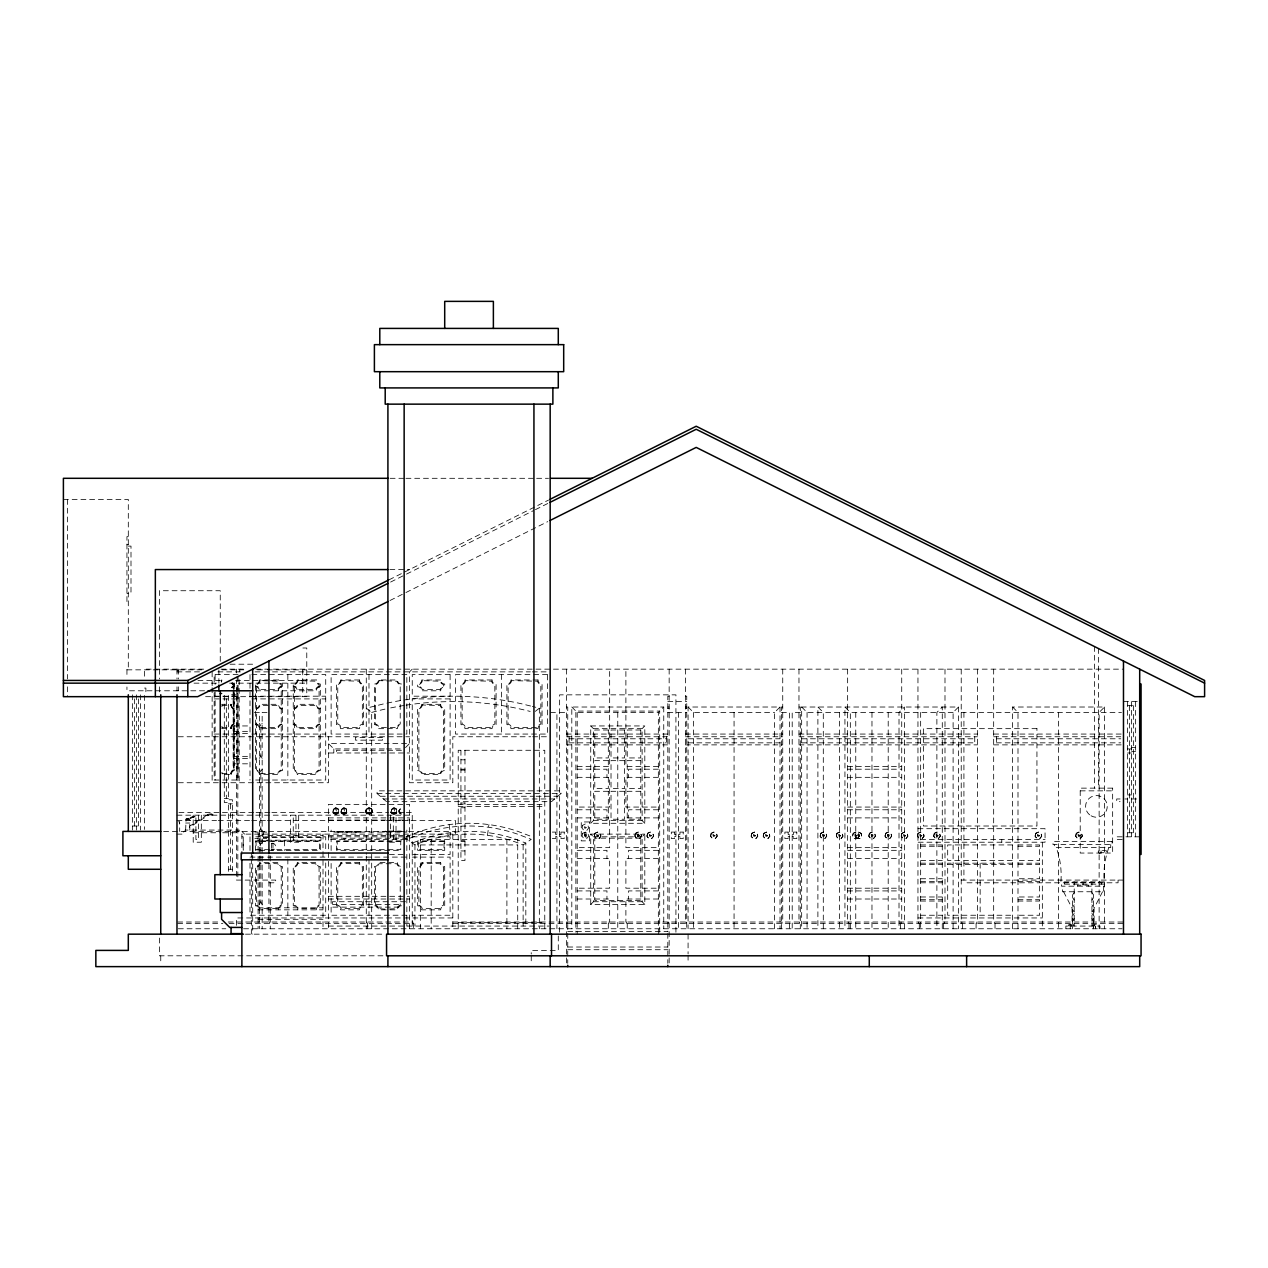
<?xml version="1.0" encoding="UTF-8"?>
<svg xmlns="http://www.w3.org/2000/svg" width="1268" height="1268" viewBox="0 0 1268 1268"><rect width="100%" height="100%" fill="white"/><g stroke="black" fill="none" stroke-linecap="round" stroke-linejoin="round"><path stroke-width="0.75" stroke-dasharray="5 3.75" d="M1095.679 926.068L1095.568 928.762L1095.568 924.705M221.963 705.531L231.03 705.531A4.739 3.344 -90 0 0 233.391 708.891L233.153 708.891A4.739 3.344 -90 0 1 230.792 705.531L230.728 704.992M222.249 704.992L222.201 705.531A4.739 3.344 -90 0 1 221.868 706.672M230.728 727.975L230.792 727.42A4.739 3.344 -90 0 1 233.153 724.076L233.55 723.996M230.728 773.94L230.792 773.401A4.739 3.344 -90 0 1 233.153 770.041L233.153 684.546A4.739 3.344 -90 0 1 231.648 683.325M487.498 835.327L488.909 824.596M190.707 818.399L193.909 816.544M1074.218 918.65L1072.585 921.17M239.177 671.866L240.302 669.155M259.464 758.391L260.812 755.696L260.812 725.962L262.159 723.236M259.464 831.412L260.812 828.701L260.812 771.911L262.159 769.216M259.464 904.433L260.812 901.722L260.812 844.932L262.159 842.221M1102.542 891.753L1094.11 908.142L1094.11 926.068L1094.03 924.705L1096.44 924.705L1096.44 926.068M185.635 830.065L186.095 818.97L195.098 816.544L189.36 818.97L186.095 818.97M1074.218 892.561L1072.585 894.939L1072.474 928.762M1091.922 900.026L1093.571 897.649M1072.585 907.127L1074.218 904.845M1072.585 915.702L1074.218 913.42M1091.922 912.025L1093.571 909.742M1091.922 920.6L1093.571 918.317M1093.571 923.77L1091.922 926.068L1091.922 881.91M857.437 838.465L859.561 835.675L857.596 834.74L858.911 836.5L859.308 834.74L857.548 834.788L858.975 836.468M857.231 838.56L859.133 836.325L858.579 833.456L855.979 832.093L853.285 833.266L852.54 836.103L854.299 838.465L859.815 838.56L861.717 836.325L861.162 833.456L858.563 832.093L855.884 833.266L855.139 836.103L856.883 838.465M412.243 669.155L409.548 671.866L409.548 782.736L452.819 782.736L452.819 736.756L530.69 736.756M405.491 747.581L409.548 743.524L328.412 743.524L333.833 748.928L384.6 748.928M644.81 823.297L642.115 820.602L642.115 728.656L644.81 725.946L590.729 725.946L590.729 823.297L644.81 823.297L644.81 725.946M658.346 934.167L658.346 712.426L663.75 707.021L571.805 707.021L571.805 928.762M590.729 823.297L593.44 820.602L593.44 728.656L590.729 725.946M644.81 904.433L642.115 901.722L642.115 836.817L644.81 834.122L590.729 834.122L590.729 904.433L644.81 904.433L644.81 834.122M774.621 928.762L774.621 712.426L780.026 707.021L688.08 707.021L688.08 928.762M590.729 904.433L593.44 901.722L593.44 836.817L590.729 834.122M953.108 928.762L953.108 712.426L958.513 707.021L801.661 707.021L801.661 928.762M1012.593 928.762L1012.593 707.021L1104.539 707.021L1099.134 712.426L1099.134 928.762M386.566 801.661L377.087 793.546L377.087 790.852L560.979 790.852L560.979 793.546L551.517 801.661L387.913 801.661M535.302 711.364L539.344 708.194L532.354 706.45M404.143 837.466L414.953 844.932A140.621 140.621 0 0 1 523.129 844.932L531.244 839.337L517.09 833.979A148.736 148.736 0 0 0 420.976 833.979L406.838 839.337M193.196 816.544L190.248 817.464L190.248 818.494M389.054 579.809L548.553 500.067M390.592 582.075L404.714 575.006M406.489 574.119L533.669 510.529M535.445 509.641L547.808 503.459M390.005 600.493L404.603 593.202M405.934 592.536L547.744 521.624M405.919 836.785L420.104 831.412A151.447 151.447 0 0 1 517.962 831.412L530.389 836.119M412.243 843.061L422.735 839.099A143.332 143.332 0 0 1 515.347 839.099L525.824 843.061L525.824 926.068M1101.068 852.714L1099.277 853.285L1098.167 851.763L1099.277 850.242L1106.536 850.828L1106.536 852.714L1101.068 852.714L1101.068 850.828M281.765 686.146L281.227 686.21A4.739 4.739 0 0 0 277.866 689.57L259.988 689.57A4.739 4.739 0 0 0 256.627 686.21L256.073 686.146M319.631 686.146L319.076 686.21A4.739 4.739 0 0 0 315.732 689.57L297.837 689.57A4.739 4.739 0 0 0 294.493 686.21L293.938 686.146M256.073 708.955L256.627 708.891A4.739 4.739 0 0 0 259.988 705.531L277.866 705.531A4.739 4.739 0 0 0 281.227 708.891L281.765 708.955M293.938 708.955L294.493 708.891A4.739 4.739 0 0 0 297.837 705.531L315.732 705.531A4.739 4.739 0 0 0 319.076 708.891L319.631 708.955M281.765 723.996L281.227 724.076A4.739 4.739 0 0 0 277.866 727.42L259.988 727.42A4.739 4.739 0 0 0 256.627 724.076L256.073 723.996M319.631 723.996L319.076 724.076A4.739 4.739 0 0 0 315.732 727.42L297.837 727.42A4.739 4.739 0 0 0 294.493 724.076L293.938 723.996M273.175 849.893L271.431 849.893A3.376 3.376 0 0 0 275.679 846.628A3.376 3.376 0 0 0 271.431 843.363L273.175 843.363M393.318 839.527L393.318 815.181M336.527 812.55L335.18 812.55M344.642 812.55L343.295 812.55M369.654 812.55L368.306 812.55M394.665 812.55L393.318 812.55M390.116 478.305L403.969 478.305M405.95 478.305L534.668 478.305M536.649 478.305L548.521 478.305M63.4 499.465L128.306 499.465L128.306 669.155L126.943 669.155L126.943 677.445M128.306 536.649L126.943 536.649L126.943 601.555L128.306 601.555M126.943 544.764L128.306 544.764M128.306 546.112L131 546.112L131 592.077L128.306 592.077M389.847 569.57L409.548 569.57M126.943 593.44L128.306 593.44M302.862 647.996L306.777 647.996L306.777 696.671L203.879 696.671M230.11 664.21L253.029 664.21M203.704 669.155L144.52 669.155L144.52 678.618M220.981 669.155L244.248 669.155M255.962 669.155L1123.48 669.155M126.943 669.837L202.515 669.837M221.995 669.837L243.789 669.837M257.531 669.837L265.392 669.837M267.358 669.837L306.777 669.837M176.981 670.503L178.328 670.503M176.981 671.866L200.629 671.866M217.922 671.866L243.139 671.866M255.026 671.866L530.357 671.866M532.338 671.866L548.188 671.866M238.083 674.56L214.181 674.56L214.181 684.403M251.888 674.56L325.717 674.56L325.717 780.026L255.676 780.026M197.951 680.441L221.694 680.441M235.547 680.441L306.777 680.441M194.004 683.151L217.747 683.151M229.619 683.151L306.777 683.151M231.996 682.834A4.058 2.869 -90 0 0 234.025 684.023L234.263 770.564A4.058 2.869 -90 0 0 231.394 774.621L221.599 774.621M233.787 684.625L233.787 769.977M233.55 686.146L233.153 686.21A4.739 3.344 -90 0 0 231.648 687.446M144.52 688.08L145.883 688.08L145.883 693.501L144.52 693.501M204.513 690.791L126.943 690.791L126.943 686.987M255.645 690.791L316.255 690.791A4.058 4.058 0 0 1 320.313 686.733M236.466 693.501L237.829 693.501M236.466 694.848L228.367 694.848L228.367 799.775L232.424 799.775L232.424 871.385M214.181 696.195L238.083 696.195M251.888 696.195L325.717 696.195M669.155 696.195L667.808 696.195L667.808 931.711M685.386 696.195L686.733 696.195L686.733 928.762M214.181 698.906L238.083 698.906M251.888 698.906L325.717 698.906M667.808 701.6L686.733 701.6M1123.48 701.6L1139.694 701.6M221.599 704.311L231.394 704.311A4.058 2.869 -90 0 0 234.263 708.368L234.025 708.368A4.058 2.869 -90 0 1 231.156 704.311M1127.521 705.658L1135.637 705.658M566.4 707.021L567.747 707.021L567.747 931.711M667.808 707.021L669.155 707.021M685.386 707.021L686.733 707.021M782.736 707.021L781.389 707.021L781.389 928.762M798.967 707.021L800.314 707.021L800.314 928.762M667.808 708.447L669.155 708.447M685.386 708.447L686.733 708.447M254.392 712.426L259.464 712.426L259.464 928.762M267.025 712.426L262.159 712.426L262.159 928.762M550.439 712.426L556.921 712.426L556.921 928.762M559.632 712.426L567.747 712.426M571.805 707.021L577.209 712.426L658.346 712.426M667.808 712.426L686.733 712.426M688.08 707.021L693.501 712.426L774.621 712.426M781.389 712.426L789.489 712.426L789.489 928.762M800.314 712.426L792.199 712.426L792.199 928.762M801.661 707.021L807.066 712.426L953.108 712.426M961.223 712.426L1121.498 712.426M233.772 725.946L251.08 725.946M221.599 728.656L231.394 728.656A4.058 2.869 -90 0 1 234.263 724.599L234.025 724.599A4.058 2.869 -90 0 0 231.156 728.656M593.44 728.656L642.115 728.656M233.772 731.351L251.08 731.351M233.772 733.38L251.08 733.38M214.181 734.061L238.083 734.061M251.888 734.061L325.717 734.061M566.4 734.061L669.155 734.061M685.386 734.061L782.736 734.061M798.967 734.061L977.438 734.061M993.668 734.061L1123.48 734.061M178.328 736.756L409.548 736.756M532.639 736.756L548.22 736.756M566.4 736.756L669.155 736.756M685.386 736.756L782.736 736.756M798.967 736.756L977.438 736.756M993.668 736.756L1120.769 736.756M569.094 738.784L666.445 738.784M688.08 738.784L780.026 738.784M801.661 738.784L974.743 738.784M996.379 738.784L1120.769 738.784M569.094 742.842L666.445 742.842M688.08 742.842L780.026 742.842M801.661 742.842L974.743 742.842M996.379 742.842L1120.769 742.842M566.4 744.871L669.155 744.871M685.386 744.871L782.736 744.871M798.967 744.871L977.438 744.871M993.668 744.871L1123.48 744.871M1131.579 747.581L1135.637 747.581M386.566 748.928L400.228 748.928M1127.521 748.928L1131.579 748.928M401.433 750.276L336.527 750.276L336.527 752.986M1131.579 751.639L1135.637 751.639M328.412 752.986L409.548 752.986M1127.521 752.986L1131.579 752.986M233.772 756.362L251.08 756.362M233.772 758.391L251.08 758.391M460.934 759.817L464.976 759.817M233.772 763.811L251.08 763.811M577.209 766.506L609.654 766.506L609.654 669.155M658.346 766.506L625.885 766.506L625.885 669.155M847.642 766.506L901.722 766.506M460.934 769.216L464.976 769.216M577.209 769.216L606.96 769.216L606.96 777.332M658.346 769.216L628.595 769.216L628.595 777.332M847.642 769.216L901.722 769.216M460.934 770.072L464.976 770.072M231.156 774.621A4.058 2.869 -90 0 1 234.025 770.564L234.263 770.564M577.209 777.332L609.654 777.332L609.654 807.066L577.209 807.066M658.346 777.332L625.885 777.332L625.885 807.066L658.346 807.066M847.642 777.332L901.722 777.332M178.328 782.736L328.412 782.736L328.412 736.756M1080.209 790.852L1112.654 790.852M377.087 793.546L560.979 793.546M1127.521 794.909L1131.579 794.909M380.257 796.256L388.135 796.256M390.116 796.256L534.145 796.256M536.126 796.256L551.913 796.256M553.878 796.256L557.825 796.256M224.309 798.412L228.367 798.412M383.411 798.967L554.671 798.967M1120.088 798.967L1116.712 798.967L1116.712 801.661L1120.088 801.661M1124.827 798.967L1127.521 798.967M1131.579 798.967L1138.078 798.967M460.934 803.024L464.976 803.024M228.367 803.833L232.424 803.833M458.224 804.372L544.764 804.372M458.224 806.4L544.764 806.4M847.642 807.066L901.722 807.066M460.934 807.748L464.976 807.748M577.209 809.776L606.96 809.776L606.96 817.892M658.346 809.776L628.595 809.776L628.595 817.892M847.642 809.776L901.722 809.776M178.962 812.487L220.473 812.487M222.455 812.487L254.091 812.487M256.057 812.487L269.894 812.487M271.875 812.487L388.531 812.487M390.496 812.487L404.349 812.487M406.315 812.487L412.243 812.487L412.243 926.068M176.981 815.181L412.243 815.181M328.412 817.892L409.548 817.892M577.209 817.892L609.654 817.892L609.654 847.642L577.209 847.642M658.346 817.892L625.885 817.892L625.885 847.642L658.346 847.642M847.642 817.892L901.722 817.892M185.635 819.73L189.82 819.73L189.82 826.07M328.412 820.047L409.548 820.047M176.981 820.602L216.527 820.602M218.286 820.602L250.129 820.602M251.714 820.602L265.947 820.602M267.453 820.602L384.569 820.602M386.55 820.602L400.387 820.602M402.368 820.602L455.513 820.602L455.513 834.122L241.887 834.122L241.887 854.394M593.44 820.602L642.115 820.602M185.635 823.027L189.82 823.027M132.363 826.007L140.479 826.007M917.953 828.701L1045.054 828.701L1045.054 842.221L917.953 842.221M385.424 831.079L384.204 831.745M388.769 831.079L401.211 831.079M163.62 831.412L455.513 831.412M385.424 831.745L383.174 832.093M388.246 831.745L401.211 831.745M254.868 832.093L258.101 832.093L258.101 854.394M266.755 832.093L263.522 832.093L263.522 838.56L266.755 838.56M552.325 832.093L555.574 832.093L555.574 838.56L552.325 838.56M193.212 832.759L220.743 832.759M222.708 832.759L236.466 832.759M1127.521 832.759L1135.637 832.759M176.981 834.122L183.733 834.122L183.733 831.412M258.101 834.344L259.464 834.344M262.159 834.344L263.522 834.344M555.574 834.344L556.921 834.344M559.632 834.344L560.979 834.344M674.56 834.344L675.923 834.344M678.618 834.344L679.965 834.344M788.141 834.344L789.489 834.344M792.199 834.344L793.546 834.344M258.101 835.469L265.979 835.469M267.944 835.469L323.007 835.469M328.412 835.469L409.548 835.469M258.101 836.5L259.464 836.5M262.159 836.5L263.522 836.5M555.574 836.5L556.921 836.5M559.632 836.5L560.979 836.5M674.56 836.5L675.923 836.5M678.618 836.5L679.965 836.5M788.141 836.5L789.489 836.5M792.199 836.5L793.546 836.5M241.887 836.817L243.234 836.817L243.234 850.495M255.819 836.817L269.402 836.817M271.352 836.817L325.717 836.817L325.717 850.495M328.412 836.817L409.548 836.817M412.243 836.817L450.108 836.817L450.108 854.394L412.243 854.394M593.44 836.817L642.115 836.817M1139.694 836.817L1116.712 836.817L1116.712 839.527L1123.48 839.527M254.868 838.56L258.101 838.56M920.647 839.527L1045.054 839.527M243.234 840.874L243.234 850.337M401.433 840.874L336.527 840.874L336.527 850.337L401.433 850.337M460.934 840.684L464.976 840.684M460.934 841.556L464.976 841.556M389.53 842.221L396.028 842.221L396.028 815.181M420.358 844.932L517.724 844.932M920.647 844.932L942.283 844.932M1012.593 844.932L947.687 844.932L947.687 860.481L1012.593 860.481M1017.998 844.932L1039.633 844.932L1039.633 860.481L1017.998 860.481M920.647 846.279L942.283 846.279M1017.998 846.279L1039.633 846.279M847.642 847.642L901.722 847.642M269.561 849.671L256.073 849.671L256.073 841.556L319.631 841.556L319.631 849.671L271.479 849.671M577.209 850.337L606.96 850.337L606.96 858.452M658.346 850.337L628.595 850.337L628.595 858.452M847.642 850.337L901.722 850.337M460.934 850.955L464.976 850.955M389.371 854.394L406.838 854.394M250.002 857.105L325.717 857.105M331.122 857.105L406.838 857.105M412.243 857.105L450.108 857.105L450.108 915.242L412.243 915.242M577.209 858.452L609.654 858.452L609.654 888.202L577.209 888.202M658.346 858.452L625.885 858.452L625.885 888.202L658.346 888.202M847.642 858.452L901.722 858.452M920.647 860.481L942.283 860.481M920.647 863.191L942.283 863.191M1012.593 863.191L947.687 863.191L947.687 915.242L1012.593 915.242M1017.998 863.191L1039.633 863.191L1039.633 878.74L1017.998 878.74M920.647 864.538L942.283 864.538M947.687 864.538L1012.593 864.538M1017.998 864.538L1039.633 864.538M228.367 869.277L232.424 869.277M920.647 878.74L942.283 878.74M961.223 880.087L1123.48 880.087M920.647 881.434L942.283 881.434M1017.998 881.434L1039.633 881.434L1039.633 896.983L1017.998 896.983M268.927 882.797L275.679 882.797L275.679 880.087L236.466 880.087L236.466 680.52M920.647 882.797L942.283 882.797M1104.65 884.145L1061.506 884.145L1061.506 886.173L1104.65 886.173M847.642 888.202L901.722 888.202M268.927 890.913L270.274 890.913M577.209 890.913L606.96 890.913L606.96 899.012M658.346 890.913L628.595 890.913L628.595 899.012M847.642 890.913L901.722 890.913M328.412 896.317L409.548 896.317M920.647 896.983L942.283 896.983M328.412 899.012L409.548 899.012M577.209 899.012L609.654 899.012L609.654 922.01M658.346 899.012L625.885 899.012L625.885 922.01M847.642 899.012L901.722 899.012M920.647 899.694L942.283 899.694M1017.998 899.694L1039.633 899.694L1039.633 915.242L1017.998 915.242M920.647 901.041L942.283 901.041M1017.998 901.041L1039.633 901.041M405.491 901.722L332.47 901.722L332.47 907.127L401.544 907.127M593.44 901.722L642.115 901.722M332.47 904.433L401.544 904.433M258.101 907.809L323.007 907.809M384.949 909.156L378.974 908.601A4.739 4.739 0 0 0 375.613 905.257L375.613 867.09A4.739 4.739 0 0 0 378.974 863.73L396.852 863.73A4.739 4.739 0 0 0 400.212 867.09L400.212 905.257A4.739 4.739 0 0 0 396.852 908.601L386.93 909.156M258.101 909.838L323.007 909.838M406.838 915.242L331.122 915.242L331.122 862.922M920.647 915.242L942.283 915.242M452.819 917.953L236.466 917.953L236.466 928.762M917.953 917.953L1042.344 917.953M258.101 919.3L323.007 919.3M177.663 922.01L221.155 922.01M228.24 922.01L412.924 922.01L412.924 923.358M452.819 922.01L1123.48 922.01M458.224 922.676L544.764 922.676M177.663 923.358L222.851 923.358M229.064 923.358L413.606 923.358L413.606 928.762M452.819 923.358L1122.798 923.358M328.412 926.068L548.933 926.068M178.328 928.762L225.815 928.762M243.567 928.762L1122.117 928.762M567.747 931.473L667.808 931.473M245.469 934.167L384.505 934.167M567.747 947.022L667.808 947.022M567.747 949.716L667.808 949.716M382.904 955.803L159.403 955.803L159.403 934.167M241.887 831.412L244.581 834.122M530.595 706.022L521.845 703.851A315.05 315.05 0 0 0 383.776 703.851L366.278 708.194L371.683 712.426L371.683 928.762M1012.593 707.021L1017.998 712.426L1017.998 928.762M857.089 838.56L855.187 836.325L855.741 833.456L858.341 832.093L861.02 833.266L861.78 836.103L860.021 838.465L854.505 838.56L852.587 836.325L853.158 833.456L855.757 832.093L858.436 833.266L859.181 836.103M1091.922 904.845L1093.571 907.127M1091.922 913.42L1093.571 915.702M1093.571 921.17L1091.922 918.65M1072.585 909.742L1074.218 912.025M1072.585 918.317L1074.218 920.6M1072.585 923.77L1074.218 926.068L1074.218 881.91M1091.922 892.561L1093.571 894.939L1093.571 928.762M1072.585 897.649L1074.218 900.026M1063.598 891.753L1072.046 908.142L1072.046 926.068M260.812 755.696L262.159 758.391M259.464 769.216L260.812 771.911M260.812 828.701L262.159 831.412M259.464 842.221L260.812 844.932M260.812 901.722L262.159 904.433M259.464 723.236L260.812 725.962M449.173 824.596L450.584 835.327M179.676 823.297L178.899 821.379A2.71 2.71 0 0 1 179.676 823.297L179.676 831.412M222.249 727.975L222.201 727.42A4.739 3.344 90 0 0 221.868 726.279M221.963 727.42L231.03 727.42A4.739 3.344 -90 0 1 233.391 724.076M222.249 773.94L222.201 773.401A4.739 3.344 -90 0 0 221.868 772.26M221.963 773.401L231.03 773.401A4.739 3.344 -90 0 1 233.391 770.041M1135.637 701.6L1135.637 836.817M1133.608 705.658L1133.608 832.759M1131.579 701.6L1131.579 836.817M1129.55 705.658L1129.55 832.759M1127.521 701.6L1127.521 836.817M1118.059 880.087L1118.059 882.797L966.628 882.797L966.628 880.087M1110.736 844.536L1110.736 847.579L1054.342 847.579L1054.342 844.536M1104.539 707.021L1104.539 928.762M1103.651 886.173L1103.651 891.753L1062.505 891.753L1062.505 886.173M1101.638 884.145L1101.638 882.623L1064.502 882.623L1064.502 884.145M1099.958 928.762L1099.958 926.068L1065.865 926.068L1065.865 928.762M1098.453 648.534L1098.453 788.141M1094.395 646.506L1094.395 788.141M1093.333 926.068L1093.333 928.762M1088.689 886.173L1088.689 885.159L1077.451 885.159L1077.451 886.173M1083.078 882.623L1083.078 885.159M1071.428 926.068L1071.428 924.705L1068.94 924.705L1068.94 926.068M1070.557 924.705L1070.414 926.068M1070.255 926.068L1070.255 928.762M1069.019 924.705L1069.019 926.068M1058.574 712.426L1058.574 928.762M1042.344 842.221L1042.344 928.762M1001.783 839.527L1001.783 842.221M996.379 736.756L996.379 744.871M995.015 923.358L995.015 928.762M994.35 922.01L994.35 923.358M993.668 669.155L993.668 922.01M980.148 863.191L980.148 915.242M977.438 669.155L977.438 922.01M976.772 922.01L976.772 923.358M976.091 923.358L976.091 928.762M974.743 736.756L974.743 744.871M963.918 712.426L963.918 880.087M962.57 923.358L962.57 928.762M961.889 922.01L961.889 923.358M961.223 669.155L961.223 922.01M958.513 707.021L958.513 928.762M944.993 669.155L944.993 922.01M944.311 922.01L944.311 923.358M943.646 923.358L943.646 928.762M942.283 928.762L942.283 707.021L936.878 712.426L936.878 928.762M920.647 712.426L920.647 928.762M919.3 923.358L919.3 928.762M918.618 922.01L918.618 923.358M917.953 669.155L917.953 922.01M904.433 928.762L904.433 707.021L899.012 712.426L899.012 928.762M901.722 669.155L901.722 922.01M901.041 922.01L901.041 923.358M900.375 923.358L900.375 928.762M888.202 712.426L888.202 928.762M871.972 712.426L871.972 928.762M855.757 712.426L855.757 928.762M850.337 928.762L850.337 712.426L844.932 707.021L844.932 928.762M848.989 923.358L848.989 928.762M848.308 922.01L848.308 923.358M847.642 669.155L847.642 922.01M839.527 712.426L839.527 928.762M823.297 928.762L823.297 712.426L817.892 707.021L817.892 928.762M807.066 712.426L807.066 928.762M799.632 922.01L799.632 923.358M798.967 669.155L798.967 922.01M782.736 669.155L782.736 922.01M782.055 922.01L782.055 923.358M780.026 707.021L780.026 928.762M734.061 712.426L734.061 928.762M693.501 712.426L693.501 928.762M688.08 934.167L688.08 953.837M688.08 955.169L688.08 963.014M686.051 922.01L686.051 923.358M685.386 669.155L685.386 922.01M678.618 712.426L678.618 928.762M675.923 932.202L675.923 694.848L559.632 694.848L559.632 932.202M669.155 669.155L669.155 963.014M668.474 922.01L668.474 923.358M667.808 933.406L667.808 963.331M666.445 736.756L666.445 744.871M663.75 707.021L663.75 928.762M659.693 932.202L659.693 711.079L575.862 711.079L575.862 932.202M627.232 923.358L627.232 928.762M626.566 922.01L626.566 923.358M617.77 712.426L617.77 928.762M608.989 922.01L608.989 923.358M608.307 923.358L608.307 928.762M577.209 712.426L577.209 934.167M569.094 736.756L569.094 744.871M567.747 933.406L567.747 963.331M567.065 922.01L567.065 923.358M566.4 669.155L566.4 963.014M558.285 935.974L558.285 950.398L531.244 950.398L531.244 954.011M544.764 928.762L544.764 750.276L458.224 750.276L458.224 928.762M539.344 708.194L539.344 928.762M531.244 955.803L531.244 963.014M523.129 844.932L523.129 926.068M517.724 928.762L517.724 839.527L420.358 839.527L420.358 928.762M506.899 839.527L506.899 928.762M501.494 674.56L501.494 734.061M464.976 750.276L464.976 804.372M464.976 806.4L464.976 860.481L460.934 860.481L460.934 806.4M460.934 750.276L460.934 804.372M452.819 834.122L452.819 928.762M431.183 839.527L431.183 928.762M414.953 844.932L414.953 926.068M409.548 928.762L409.548 804.372L328.412 804.372L328.412 928.762M406.838 830.065L406.838 832.093L331.122 832.093L331.122 830.065M406.838 836.817L406.838 926.068M390.623 815.181L390.623 839.527M372.364 810.997L372.364 811.124A3.392 3.138 0 0 1 367.292 813.85A3.392 3.138 0 0 1 367.292 808.413A3.392 3.138 0 0 1 372.364 811.124M368.988 674.56L368.988 734.061M368.988 859.038L368.988 915.242M367.625 923.358L367.625 928.762M366.959 922.01L366.959 923.358M366.278 669.155L366.278 854.267M366.278 856.249L366.278 928.762M360.191 832.093L334.498 832.093M359.177 831.745L335.529 831.745M346.671 810.632L346.671 811.124A2.71 2.504 0 0 1 342.614 813.311A2.71 2.504 0 0 1 342.614 808.952A2.71 2.504 0 0 1 346.671 811.124M333.833 748.928L333.833 752.986M331.122 836.817L331.122 850.495M325.717 862.922L325.717 915.242L250.002 915.242L250.002 859.038M323.007 834.122L323.007 928.762M302.735 669.837L302.735 696.671M298.677 815.181L298.677 842.221L290.562 842.221L290.562 815.181M295.967 815.181L295.967 839.527L293.257 839.527L293.257 815.181M287.852 674.56L287.852 780.026M287.852 859.038L287.852 915.242M284.476 840.874L284.476 850.448M272.985 843.331L272.985 849.909M271.621 843.331L271.621 849.909M270.274 855.995L270.274 928.762M269.593 922.01L269.593 923.358M268.927 854.949L268.927 922.01M260.13 840.874L260.13 850.448M258.101 856.375L258.101 928.762M252.697 855.203L252.697 934.167M251.349 853.047L251.349 857.01M251.349 858.975L251.349 934.167M250.002 674.56L250.002 780.026M250.002 836.817L250.002 850.495M239.177 679.727L239.177 782.736M239.177 831.412L239.177 830.065L185.096 830.065L185.096 831.412M238.083 676.478L238.083 780.026L214.181 780.026L214.181 691.837M237.829 688.08L237.829 880.087M237.132 676.478L237.132 780.026M236.466 669.155L236.466 672.943M234.025 684.023L234.025 770.564M230.396 803.833L230.396 869.277M228.367 871.354L228.367 802.47L224.309 802.47L224.309 694.848M226.338 698.906L226.338 798.412M220.252 661.31L220.252 590.729L159.403 590.729L159.403 679.014M218.888 669.837L218.888 683.167M215.132 674.56L215.132 684.403M215.132 691.837L215.132 780.026M213.103 814.817L211.122 814.817M212.136 671.866L212.136 685.719M212.136 687.7L212.136 782.736M201.311 815.181L201.311 842.221L193.212 842.221L193.212 815.181M198.616 815.181L198.616 839.527L195.906 839.527L195.906 815.181M189.82 827.164L189.82 830.065M178.328 669.155L178.328 678.982M178.328 686.86L178.328 690.791M176.981 669.155L176.981 678.982M176.981 686.86L176.981 690.791M160.751 955.803L160.751 963.014M159.403 686.86L159.403 692.74M144.52 695.466L144.52 829.446M140.479 694.848L140.479 830.065M138.45 698.906L138.45 826.007M136.421 694.848L136.421 830.065M134.392 698.906L134.392 826.007M132.363 694.848L132.363 830.065M67.458 499.465L67.458 678.919M67.458 686.812L67.458 696.671M401.433 684.023A4.058 4.058 0 0 1 397.375 679.965L378.45 679.965A4.058 4.058 0 0 1 374.393 684.023L374.393 724.599A4.058 4.058 0 0 1 378.45 728.656L397.375 728.656A4.058 4.058 0 0 1 401.433 724.599M293.257 724.599A4.058 4.058 0 0 1 297.314 728.656L316.255 728.656A4.058 4.058 0 0 1 320.313 724.599M255.407 724.599A4.058 4.058 0 0 1 259.464 728.656L278.389 728.656A4.058 4.058 0 0 1 282.447 724.599M234.263 684.023A4.058 2.869 -90 0 1 232.234 682.834M221.44 681.994A4.058 2.869 -90 0 0 221.837 679.965L221.599 679.965A4.058 2.869 -90 0 1 221.203 681.994M232.234 687.922A4.058 2.869 -90 0 1 234.263 686.733L234.025 686.733A4.058 2.869 -90 0 0 231.996 687.922M282.447 708.368A4.058 4.058 0 0 1 278.389 704.311L259.464 704.311A4.058 4.058 0 0 1 255.407 708.368M320.313 708.368A4.058 4.058 0 0 1 316.255 704.311L297.314 704.311A4.058 4.058 0 0 1 293.257 708.368M293.257 686.733A4.058 4.058 0 0 1 297.314 690.791M278.389 690.791A4.058 4.058 0 0 1 282.447 686.733M255.407 686.733A4.058 4.058 0 0 1 259.464 690.791M231.886 687.446A4.739 3.344 -90 0 1 233.391 686.21M233.391 684.546A4.739 3.344 90 0 1 231.886 683.325M401.433 905.78A4.058 4.058 0 0 0 397.375 909.838L378.45 909.838A4.058 4.058 0 0 0 374.393 905.78L374.393 866.567A4.058 4.058 0 0 0 378.45 862.509L397.375 862.509A4.058 4.058 0 0 0 401.433 866.567M278.389 909.838A4.058 4.058 0 0 1 282.447 905.78L282.447 866.567A4.058 4.058 0 0 1 278.389 862.509L259.464 862.509A4.058 4.058 0 0 1 255.407 866.567L255.407 905.78A4.058 4.058 0 0 1 259.464 909.838M316.255 909.838A4.058 4.058 0 0 1 320.313 905.78L320.313 866.567A4.058 4.058 0 0 1 316.255 862.509L297.314 862.509A4.058 4.058 0 0 1 293.257 866.567L293.257 905.78A4.058 4.058 0 0 1 297.314 909.838M371.683 712.426A309.646 309.646 0 0 1 384.965 709.129M390.702 707.909A309.646 309.646 0 0 1 404.159 705.452M406.093 705.151A309.646 309.646 0 0 1 530.167 711.427M400.751 812.804A2.71 2.504 0 0 1 400.751 808.445M394.697 808.207A2.71 2.504 0 0 1 394.697 813.057L393.999 807.621L393.318 813.057A2.71 2.504 0 0 1 393.302 808.207M400.751 813.311A2.71 2.504 0 0 1 400.751 808.952M336.559 808.207A2.71 2.504 0 0 1 336.559 813.057L335.861 807.621L335.18 813.057A2.71 2.504 0 0 1 335.148 808.207M344.674 808.207A2.71 2.504 0 0 1 344.674 813.057L343.961 807.621L343.295 813.057A2.71 2.504 0 0 1 343.263 808.207M369.685 808.207A2.71 2.504 0 0 1 369.685 813.057L368.988 807.621L368.306 813.057A2.71 2.504 0 0 1 368.275 808.207M401.322 813.866A3.043 2.821 0 0 1 401.322 808.398M401.227 814.167A3.392 3.138 0 0 1 401.227 808.096M1108.834 847.579A81.643 81.643 0 0 0 1104.174 881.91L1060.904 881.91A81.643 81.643 0 0 0 1056.244 847.579M260.051 680.647L259.988 681.201A4.739 4.739 0 0 1 256.627 684.546L256.627 770.041A4.739 4.739 0 0 1 259.988 773.401L277.866 773.401A4.739 4.739 0 0 1 281.227 770.041L281.227 684.546A4.739 4.739 0 0 1 277.866 681.201L260.051 680.647M260.051 863.191L259.988 863.73A4.739 4.739 0 0 1 256.627 867.09L256.627 905.257A4.739 4.739 0 0 1 259.988 908.601L277.866 908.601A4.739 4.739 0 0 1 281.227 905.257L281.227 867.09A4.739 4.739 0 0 1 277.866 863.73L260.051 863.191M297.917 680.647L297.837 681.201A4.739 4.739 0 0 1 294.493 684.546L294.493 770.041A4.739 4.739 0 0 1 297.837 773.401L315.732 773.401A4.739 4.739 0 0 1 319.076 770.041L319.076 684.546A4.739 4.739 0 0 1 315.732 681.201L297.917 680.647M297.917 863.191L297.837 863.73A4.739 4.739 0 0 1 294.493 867.09L294.493 905.257A4.739 4.739 0 0 1 297.837 908.601L315.732 908.601A4.739 4.739 0 0 1 319.076 905.257L319.076 867.09A4.739 4.739 0 0 1 315.732 863.73L297.917 863.191M341.187 680.647L341.108 681.201A4.739 4.739 0 0 1 337.763 684.546L337.763 724.076A4.739 4.739 0 0 1 341.108 727.42L359.002 727.42A4.739 4.739 0 0 1 362.347 724.076L362.347 684.546A4.739 4.739 0 0 1 359.002 681.201L341.187 680.647M343.993 838.671L345.292 839.02L343.993 838.671M341.187 863.191L341.108 863.73A4.739 4.739 0 0 1 337.763 867.09L337.763 905.257A4.739 4.739 0 0 1 341.108 908.601L359.002 908.601A4.739 4.739 0 0 1 362.347 905.257L362.347 867.09A4.739 4.739 0 0 1 359.002 863.73L341.187 863.191M379.037 680.647L378.974 681.201A4.739 4.739 0 0 1 375.613 684.546L375.613 724.076A4.739 4.739 0 0 1 378.974 727.42L396.852 727.42A4.739 4.739 0 0 1 400.212 724.076L400.212 684.546A4.739 4.739 0 0 1 396.852 681.201L379.037 680.647M422.307 680.647L422.228 681.201A4.739 4.739 0 0 1 418.884 684.546L418.884 686.21A4.739 4.739 0 0 1 422.228 689.57L440.123 689.57A4.739 4.739 0 0 1 443.467 686.21L443.467 684.546A4.739 4.739 0 0 1 440.123 681.201L422.307 680.647M422.307 704.992L422.228 705.531A4.739 4.739 0 0 1 418.884 708.891L418.884 770.041A4.739 4.739 0 0 1 422.228 773.401L440.123 773.401A4.739 4.739 0 0 1 443.467 770.041L443.467 708.891A4.739 4.739 0 0 1 440.123 705.531L422.307 704.992M422.307 863.191L422.228 863.73A4.739 4.739 0 0 1 418.884 867.09L418.884 905.257A4.739 4.739 0 0 1 422.228 908.601L440.123 908.601A4.739 4.739 0 0 1 443.467 905.257L443.467 867.09A4.739 4.739 0 0 1 440.123 863.73L422.307 863.191M465.578 680.647L465.499 681.201A4.739 4.739 0 0 1 462.154 684.546L462.154 724.076A4.739 4.739 0 0 1 465.499 727.42L491.509 727.42A4.739 4.739 0 0 1 494.853 724.076L494.853 684.546A4.739 4.739 0 0 1 491.509 681.201L465.578 680.647M511.543 680.647L511.479 681.201A4.739 4.739 0 0 1 508.119 684.546L508.119 724.076A4.739 4.739 0 0 1 511.479 727.42L537.474 727.42A4.739 4.739 0 0 1 540.834 724.076L540.834 684.546A4.739 4.739 0 0 1 537.474 681.201L511.543 680.647M582.614 825.341L582.06 828.21L583.962 830.445L586.894 830.35L588.637 828.004L587.892 825.167L585.214 823.978L582.614 825.341M584.421 826.688L584.865 828.384L586.434 827.576L584.421 826.688M594.898 833.456L594.343 836.325L596.245 838.56L599.178 838.465L600.921 836.103L600.176 833.266L597.497 832.093L594.898 833.456M596.705 834.788L597.085 836.468L598.702 835.755L596.752 834.74L597.149 836.5L598.718 835.675L596.705 834.788M635.458 833.456L634.903 836.325L636.805 838.56L639.738 838.465L641.481 836.103L640.736 833.266L638.058 832.093L635.458 833.456M637.265 834.788L637.709 836.5L639.278 835.675L637.313 834.74L637.645 836.468L639.262 835.755L639.024 834.74L637.265 834.788M647.52 833.456L646.949 836.325L648.867 838.56L651.8 838.465L653.543 836.103L652.798 833.266L650.119 832.093L647.52 833.456M649.327 834.788L649.707 836.468L651.324 835.755L649.375 834.74L649.771 836.5L651.34 835.675L649.327 834.788M711.174 833.456L710.619 836.325L712.521 838.56L715.453 838.465L717.212 836.103L716.468 833.266L713.773 832.093L711.174 833.456M712.981 834.788L713.361 836.468L714.978 835.755L713.028 834.74L713.44 836.5L714.994 835.675L712.981 834.788M751.734 833.456L751.179 836.325L753.081 838.56L756.013 838.465L757.773 836.103L757.028 833.266L754.333 832.093L751.734 833.456M753.541 834.788L753.937 836.468L755.538 835.755L753.588 834.74L754 836.5L755.554 835.675L753.541 834.788M763.796 833.456L763.241 836.325L765.143 838.56L768.075 838.465L769.834 836.103L769.074 833.266L766.395 832.093L763.796 833.456M765.603 834.788L765.983 836.468L767.6 835.755L765.65 834.74L766.046 836.5L767.615 835.675L765.603 834.788M820.697 833.456L820.142 836.325L822.044 838.56L824.977 838.465L826.736 836.103L825.975 833.266L823.297 832.093L820.697 833.456M822.504 834.788L822.964 836.5L824.517 835.675L822.552 834.74L822.884 836.468L824.501 835.755L824.263 834.74L822.504 834.788M836.928 833.456L836.373 836.325L838.275 838.56L841.207 838.465L842.951 836.103L842.206 833.266L839.527 832.093L836.928 833.456M838.734 834.788L839.115 836.468L840.732 835.755L838.782 834.74L839.178 836.5L840.747 835.675L838.734 834.788M854.949 834.788L855.345 836.468L856.962 835.755L854.997 834.74L855.409 836.5L856.978 835.675L854.949 834.788M869.372 833.456L868.818 836.325L870.72 838.56L873.652 838.465L875.411 836.103L874.666 833.266L871.972 832.093L869.372 833.456M871.179 834.788L871.56 836.468L873.176 835.755L871.227 834.74L871.639 836.5L872.955 834.74L871.179 834.788M885.603 833.456L885.048 836.325L886.95 838.56L889.882 838.465L891.626 836.103L890.881 833.266L888.202 832.093L885.603 833.456M887.41 834.788L887.79 836.468L889.407 835.755L887.457 834.74L887.854 836.5L889.169 834.74L887.41 834.788M901.833 833.456L901.279 836.325L903.181 838.56L906.113 838.465L907.856 836.103L907.111 833.266L904.433 832.093L901.833 833.456M903.64 834.788L904.021 836.468L905.637 835.755L903.688 834.74L904.084 836.5L905.653 835.675L903.64 834.788M918.048 833.456L917.493 836.325L919.395 838.56L922.327 838.465L924.087 836.103L923.342 833.266L920.647 832.093L918.048 833.456M919.855 834.788L920.235 836.468L921.852 835.755L919.902 834.74L920.314 836.5L921.868 835.675L919.855 834.788M934.278 833.456L933.724 836.325L935.625 838.56L938.558 838.465L940.317 836.103L939.556 833.266L936.878 832.093L934.278 833.456M936.085 834.788L936.466 836.468L938.082 835.755L936.133 834.74L936.529 836.5L938.098 835.675L936.085 834.788M1035.687 833.456L1035.132 836.325L1037.034 838.56L1039.966 838.465L1041.725 836.103L1040.965 833.266L1038.286 832.093L1035.687 833.456M1037.493 834.788L1037.874 836.468L1039.491 835.755L1037.541 834.74L1037.937 836.5L1039.506 835.675L1037.493 834.788M1076.247 833.456L1075.692 836.325L1077.594 838.56L1080.526 838.465L1082.286 836.103L1081.541 833.266L1078.846 832.093L1076.247 833.456M1078.054 834.788L1078.434 836.468L1080.051 835.755L1078.101 834.74L1078.513 836.5L1080.067 835.675L1078.054 834.788M582.757 833.266L582.012 836.103L583.755 838.465L586.688 838.56L588.59 836.325L588.035 833.456L585.436 832.093L582.757 833.266M584.469 834.74L585.784 836.5L586.228 834.788L584.469 834.74M595.041 833.266L594.28 836.103L596.039 838.465L598.971 838.56L600.874 836.325L600.319 833.456L597.719 832.093L595.041 833.266M635.601 833.266L634.856 836.103L636.599 838.465L639.532 838.56L641.434 836.325L640.879 833.456L638.279 832.093L635.601 833.266M647.647 833.266L646.902 836.103L648.661 838.465L651.594 838.56L653.495 836.325L652.941 833.456L650.341 832.093L647.647 833.266M711.316 833.266L710.571 836.103L712.315 838.465L715.247 838.56L717.165 836.325L716.594 833.456L713.995 832.093L711.316 833.266M751.876 833.266L751.131 836.103L752.891 838.465L755.823 838.56L757.725 836.325L757.17 833.456L754.571 832.093L751.876 833.266M763.938 833.266L763.193 836.103L764.937 838.465L767.869 838.56L769.771 836.325L769.216 833.456L766.617 832.093L763.938 833.266M820.84 833.266L820.095 836.103L821.838 838.465L824.771 838.56L826.673 836.325L826.118 833.456L823.518 832.093L820.84 833.266M837.07 833.266L836.325 836.103L838.069 838.465L841.001 838.56L842.903 836.325L842.348 833.456L839.749 832.093L837.07 833.266M869.515 833.266L868.77 836.103L870.514 838.465L873.446 838.56L875.364 836.325L874.793 833.456L872.194 832.093L869.515 833.266M885.746 833.266L885.001 836.103L886.744 838.465L889.676 838.56L891.578 836.325L891.024 833.456L888.424 832.093L885.746 833.266M901.976 833.266L901.215 836.103L902.975 838.465L905.907 838.56L907.809 836.325L907.254 833.456L904.655 832.093L901.976 833.266M918.19 833.266L917.446 836.103L919.205 838.465L922.121 838.56L924.039 836.325L923.484 833.456L920.885 832.093L918.19 833.266M934.421 833.266L933.676 836.103L935.419 838.465L938.352 838.56L940.254 836.325L939.699 833.456L937.1 832.093L934.421 833.266M1035.829 833.266L1035.084 836.103L1036.828 838.465L1039.76 838.56L1041.662 836.325L1041.107 833.456L1038.508 832.093L1035.829 833.266M1076.389 833.266L1075.644 836.103L1077.404 838.465L1080.336 838.56L1082.238 836.325L1081.683 833.456L1079.084 832.093L1076.389 833.266M207.366 814.833L189.518 826.26L189.518 827.354L207.825 815.641A5.199 5.199 0 0 1 210.647 814.817L213.595 814.817L213.595 813.898L210.599 813.898A6.007 6.007 0 0 0 207.366 814.833M406.838 674.56L331.122 674.56L331.122 734.061L406.838 734.061L406.838 674.56M450.108 674.56L412.243 674.56L412.243 696.195L450.108 696.195L450.108 674.56M547.459 674.56L455.513 674.56L455.513 734.061L547.459 734.061L547.459 674.56M278.389 679.965L259.464 679.965A4.058 4.058 0 0 1 255.407 684.023L255.407 770.564A4.058 4.058 0 0 1 259.464 774.621L278.389 774.621A4.058 4.058 0 0 1 282.447 770.564L282.447 684.023A4.058 4.058 0 0 1 278.389 679.965M316.255 679.965L297.314 679.965A4.058 4.058 0 0 1 293.257 684.023L293.257 770.564A4.058 4.058 0 0 1 297.314 774.621L316.255 774.621A4.058 4.058 0 0 1 320.313 770.564L320.313 684.023A4.058 4.058 0 0 1 316.255 679.965M359.51 679.965L340.585 679.965A4.058 4.058 0 0 1 336.527 684.023L336.527 724.599A4.058 4.058 0 0 1 340.585 728.656L359.51 728.656A4.058 4.058 0 0 1 363.567 724.599L363.567 684.023A4.058 4.058 0 0 1 359.51 679.965M440.646 679.965L421.721 679.965A4.058 4.058 0 0 1 417.663 684.023L417.663 686.733A4.058 4.058 0 0 1 421.721 690.791L440.646 690.791A4.058 4.058 0 0 1 444.703 686.733L444.703 684.023A4.058 4.058 0 0 1 440.646 679.965M492.032 679.965L464.976 679.965A4.058 4.058 0 0 1 460.934 684.023L460.934 724.599A4.058 4.058 0 0 1 464.976 728.656L492.032 728.656A4.058 4.058 0 0 1 496.089 724.599L496.089 684.023A4.058 4.058 0 0 1 492.032 679.965M537.997 679.965L510.956 679.965A4.058 4.058 0 0 1 506.899 684.023L506.899 724.599A4.058 4.058 0 0 1 510.956 728.656L537.997 728.656A4.058 4.058 0 0 1 542.054 724.599L542.054 684.023A4.058 4.058 0 0 1 537.997 679.965M450.108 698.906L412.243 698.906L412.243 780.026L450.108 780.026L450.108 698.906M440.646 704.311L421.721 704.311A4.058 4.058 0 0 1 417.663 708.368L417.663 770.564A4.058 4.058 0 0 1 421.721 774.621L440.646 774.621A4.058 4.058 0 0 1 444.703 770.564L444.703 708.368A4.058 4.058 0 0 1 440.646 704.311M1036.939 728.656L923.358 728.656L923.358 826.007L1036.939 826.007L1036.939 728.656M608.307 730.003L594.787 730.003L594.787 757.947L608.307 757.947L608.307 730.003M624.538 730.003L611.018 730.003L611.018 757.947L624.538 757.947L624.538 730.003M640.768 730.003L627.232 730.003L627.232 757.947L640.768 757.947L640.768 730.003M382.508 737.437L355.468 737.437L355.468 740.147L382.508 740.147L382.508 737.437M608.307 760.657L594.787 760.657L594.787 788.601L608.307 788.601L608.307 760.657M624.538 760.657L611.018 760.657L611.018 788.601L624.538 788.601L624.538 760.657M640.768 760.657L627.232 760.657L627.232 788.601L640.768 788.601L640.768 760.657M1112.654 788.141L1080.209 788.141L1080.209 853.047L1112.654 853.047L1112.654 788.141M608.307 791.295L594.787 791.295L594.787 819.239L608.307 819.239L608.307 791.295M624.538 791.295L611.018 791.295L611.018 819.239L624.538 819.239L624.538 791.295M640.768 791.295L627.232 791.295L627.232 819.239L640.768 819.239L640.768 791.295M589.382 821.949L581.267 821.949L581.267 840.874L589.382 840.874L589.382 821.949M564.228 832.093L560.979 832.093L560.979 838.56L564.228 838.56L564.228 832.093M674.56 832.093L671.327 832.093L671.327 838.56L674.56 838.56L674.56 832.093M683.214 832.093L679.965 832.093L679.965 838.56L683.214 838.56L683.214 832.093M788.141 832.093L784.892 832.093L784.892 838.56L788.141 838.56L788.141 832.093M796.795 832.093L793.546 832.093L793.546 838.56L796.795 838.56L796.795 832.093M586.006 832.759L584.643 832.759L584.643 838.18L586.006 838.18L586.006 832.759M320.978 837.498L260.13 837.498L260.13 840.193L320.978 840.193L320.978 837.498M407.519 838.18L330.441 838.18L330.441 839.527L407.519 839.527L407.519 838.18M640.768 838.18L594.787 838.18L594.787 900.375L640.768 900.375L640.768 838.18M320.313 840.874L255.407 840.874L255.407 850.337L320.313 850.337L320.313 840.874M444.703 840.874L417.663 840.874L417.663 850.337L444.703 850.337L444.703 840.874M400.751 841.556L337.209 841.556L337.209 849.671L400.751 849.671L400.751 841.556M444.022 841.556L418.329 841.556L418.329 849.671L444.022 849.671L444.022 841.556M1112.084 841.492L1052.995 841.492L1052.995 844.536L1112.084 844.536L1112.084 841.492M359.51 862.509L340.585 862.509A4.058 4.058 0 0 1 336.527 866.567L336.527 905.78A4.058 4.058 0 0 1 340.585 909.838L359.51 909.838A4.058 4.058 0 0 1 363.567 905.78L363.567 866.567A4.058 4.058 0 0 1 359.51 862.509M440.646 862.509L421.721 862.509A4.058 4.058 0 0 1 417.663 866.567L417.663 905.78A4.058 4.058 0 0 1 421.721 909.838L440.646 909.838A4.058 4.058 0 0 1 444.703 905.78L444.703 866.567A4.058 4.058 0 0 1 440.646 862.509M1091.019 815.768A10.81 10.81 0 0 0 1107.249 806.4A10.81 10.81 0 0 0 1091.019 797.033A10.81 10.81 0 0 0 1091.019 815.768M366.595 813.232A3.392 3.138 0 0 0 372.253 811.821A3.392 3.138 0 0 0 368.1 807.97A3.392 3.138 0 0 0 366.595 813.232M367.625 813.184A2.71 2.504 0 0 0 371.683 810.997A2.71 2.504 0 0 0 367.625 808.826A2.71 2.504 0 0 0 367.625 813.184M392.081 812.899A2.71 2.504 0 0 0 396.615 811.774A2.71 2.504 0 0 0 393.302 808.699A2.71 2.504 0 0 0 392.081 812.899M334.166 813.85A3.392 3.138 0 0 0 339.238 811.124A3.392 3.138 0 0 0 334.166 808.413A3.392 3.138 0 0 0 334.166 813.85M334.34 813.58A3.043 2.821 0 0 0 338.905 811.124A3.043 2.821 0 0 0 334.34 808.683A3.043 2.821 0 0 0 334.34 813.58M333.944 812.899A2.71 2.504 0 0 0 338.461 811.774A2.71 2.504 0 0 0 335.148 808.699A2.71 2.504 0 0 0 333.944 812.899M342.439 813.58A3.043 2.821 0 0 0 347.02 811.124A3.043 2.821 0 0 0 342.439 808.683A3.043 2.821 0 0 0 342.439 813.58M342.281 813.85A3.392 3.138 0 0 0 347.353 811.124A3.392 3.138 0 0 0 342.281 808.413A3.392 3.138 0 0 0 342.281 813.85M392.478 813.58A3.043 2.821 0 0 0 397.043 811.124A3.043 2.821 0 0 0 392.478 808.683A3.043 2.821 0 0 0 392.478 813.58M392.303 813.85A3.392 3.138 0 0 0 397.375 811.124A3.392 3.138 0 0 0 392.303 808.413A3.392 3.138 0 0 0 392.303 813.85"/><path stroke-width="1.5" d="M63.4 680.441L187.791 680.441L388.42 580.126M550.169 499.259L696.195 426.238L1204.6 680.441L1204.6 696.671L1194.725 696.671L696.195 447.398L550.169 520.419M387.913 583.407L188.441 683.151L63.4 683.151M550.169 502.286L696.195 429.266L1204.6 683.151M387.913 601.555L197.681 696.671L63.4 696.671L63.4 478.305L388.135 478.305M550.502 478.305L592.077 478.305M387.865 569.57L155.346 569.57L155.346 696.671M1139.694 684.023L1141.057 684.023L1141.057 854.394L1139.694 854.394M208.047 690.791L252.697 690.791M220.252 693.501L221.599 693.501M160.751 831.412L122.901 831.412L122.901 855.757L160.751 855.757M387.913 853.047L241.205 853.047L241.205 859.799L387.913 859.799M160.751 869.277L128.306 869.277L128.306 855.757M241.887 874.682L214.847 874.682L214.847 899.012L241.887 899.012M241.887 912.532L220.252 912.532L220.252 899.012M241.887 927.415L229.714 927.415L221.599 919.3L221.599 912.532M241.887 933.628L231.061 933.628L231.061 927.415M243.519 934.167L128.306 934.167L128.306 950.398L95.845 950.398L95.845 966.628L1139.694 966.628L1139.694 955.803M1139.694 669.155L1139.694 934.167M1123.48 661.04L1123.48 934.167M966.628 955.803L966.628 966.628M869.277 955.803L869.277 966.628M667.808 965.265L667.808 966.628M567.747 965.265L567.747 966.628M558.285 344.642L558.285 328.412L379.798 328.412L379.798 344.642M558.285 371.683L558.285 387.913L379.798 387.913L379.798 371.683M552.88 387.913L552.88 404.143L385.203 404.143L385.203 387.913M551.517 934.167L551.517 955.803M550.169 404.143L550.169 934.167M550.169 955.803L550.169 966.628M533.939 404.143L533.939 934.167M493.379 328.412L493.379 301.372L444.703 301.372L444.703 328.412M404.143 404.143L404.143 934.167M387.913 404.143L387.913 934.167M387.913 955.803L387.913 966.628M268.927 661.04L268.927 853.047M252.697 669.155L252.697 853.047M241.887 859.799L241.887 966.628M220.252 690.791L220.252 874.682M218.888 685.069L218.888 690.791M187.791 680.441L187.791 696.671M176.981 694.753L176.981 934.167M160.751 694.753L160.751 934.167M128.306 694.753L128.306 831.412M563.689 344.642L374.393 344.642L374.393 371.683L563.689 371.683L563.689 344.642M1141.057 934.167L386.566 934.167L386.566 955.803L1141.057 955.803L1141.057 934.167"/></g></svg>
